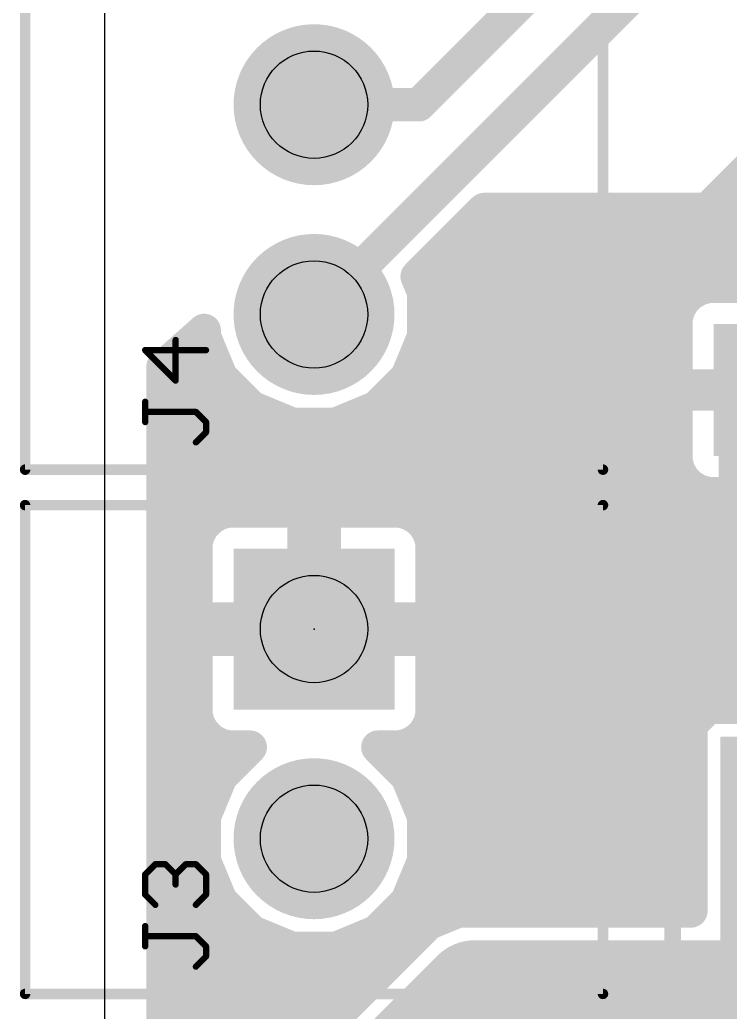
# Model space of a CAD drawing. Extents: x -0.04 to 2.7, y -0.07 to 2.5.
# Drawn here: x -0.0403 to 0.2984, y 1.2923 to 1.7655 of the extents above; entities that cross this region are included whole.
import ezdxf

# ---------------------------------------------------------------- set-up
doc = ezdxf.new("R2010")
doc.units = 0
for name, color, linetype in [('1', 22, 'CONTINUOUS'), ('17', 82, 'CONTINUOUS'), ('20', 7, 'CONTINUOUS'), ('21', 253, 'CONTINUOUS'), ('23', 7, 'CONTINUOUS'), ('25', 253, 'CONTINUOUS'), ('31', 253, 'CONTINUOUS'), ('44', 253, 'CONTINUOUS'), ('51', 253, 'CONTINUOUS')]:
    doc.layers.add(name, color=color, linetype=linetype)

# ---------------------------------------------------------------- blocks, each defined once
blk = doc.blocks.new('SQUAREP')
blk.add_solid([(-0.5, -0.5), (0.5, -0.5), (-0.5, 0.5), (0.5, 0.5)])
blk = doc.blocks.new('ROUNDP')
at = {"const_width": 0.5}
blk.add_lwpolyline([(0, -0.25, 1), (0, 0.25, 1), (0, -0.25)], format="xyb", dxfattribs=at)
blk = doc.blocks.new('RECT')
blk.add_solid([(-0.5, -0.5), (0.5, -0.5), (-0.5, 0.5), (0.5, 0.5)])

msp = doc.modelspace()

# ---------------------------------------------------------------- linework, layer by layer
at = {"layer": '1'}
for points, const_width in [([(0.25, 1.825), (0.15, 1.725)], 0.016), ([(0.2625, 1.7875), (0.1, 1.625)], 0.016), ([(0.2875, 1.675), (0.369465, 1.756965)], 0.016), ([(0.15, 1.725), (0.1, 1.725)], 0.016), ([(0.2925, 1.68), (0.394741, 1.68)], 0.016), ([(0.149207, 1.643094), (0.181113, 1.675)], 0.016), ([(0.181113, 1.675), (0.2875, 1.675)], 0.016), ([(0.170113, 1.664), (0.45, 1.664)], 0.016), ([(0.154113, 1.648), (0.45, 1.648)], 0.016), ([(0.152386, 1.63542), (0.149207, 1.643094)], 0.016), ([(0.152386, 1.61458), (0.152386, 1.63542)], 0.016), ([(0.279499, 1.634876), (0.276148, 1.631525)], 0.016), ([(0.283603, 1.637246), (0.279499, 1.634876)], 0.016), ([(0.288181, 1.638472), (0.283603, 1.637246)], 0.016), ([(0.308393, 1.638472), (0.288181, 1.638472)], 0.016), ([(0.152386, 1.632), (0.276623, 1.632)], 0.016), ([(0.276148, 1.631525), (0.273778, 1.62742)], 0.016), ([(0.273778, 1.62742), (0.272551, 1.622842)], 0.016), ([(0.272551, 1.622842), (0.272551, 1.590819)], 0.016), ([(0.028, 1.599889), (0.047614, 1.617324)], 0.016), ([(0.046125, 1.616), (0.047614, 1.616)], 0.016), ([(0.047614, 1.617324), (0.047614, 1.61458)], 0.016), ([(0.152386, 1.616), (0.272551, 1.616)], 0.016), ([(0.047614, 1.61458), (0.055589, 1.595326)], 0.016), ([(0.14441, 1.595326), (0.152386, 1.61458)], 0.016), ([(0.028, 0.9625), (0.028, 1.599889)], 0.016), ([(0.028125, 1.6), (0.053653, 1.6)], 0.016), ([(0.146346, 1.6), (0.272551, 1.6)], 0.016), ([(0.055589, 1.595326), (0.070326, 1.580589)], 0.016), ([(0.129674, 1.580589), (0.14441, 1.595326)], 0.016), ([(0.272551, 1.590819), (0.308393, 1.590819)], 0.016), ([(0.308393, 1.587134), (0.272551, 1.587134)], 0.016), ([(0.272551, 1.587134), (0.272551, 1.55511)], 0.016), ([(0.028, 1.584), (0.066915, 1.584)], 0.016), ([(0.133085, 1.584), (0.272551, 1.584)], 0.016), ([(0.070326, 1.580589), (0.08958, 1.572614)], 0.016), ([(0.11042, 1.572614), (0.129674, 1.580589)], 0.016), ([(0.08958, 1.572614), (0.11042, 1.572614)], 0.016), ([(0.028, 1.568), (0.272551, 1.568)], 0.016), ([(0.272551, 1.55511), (0.273778, 1.550532)], 0.016), ([(0.028, 1.552), (0.273385, 1.552)], 0.016), ([(0.273778, 1.550532), (0.276148, 1.546428)], 0.016), ([(0.276148, 1.546428), (0.279499, 1.543077)], 0.016), ([(0.279499, 1.543077), (0.283603, 1.540707)], 0.016), ([(0.283603, 1.540707), (0.288181, 1.53948)], 0.016), ([(0.288181, 1.53948), (0.308393, 1.53948)], 0.016), ([(0.028, 1.536), (0.46225, 1.536)], 0.016), ([(0.054666, 1.530159), (0.050562, 1.527789)], 0.016), ([(0.059244, 1.531386), (0.054666, 1.530159)], 0.016), ([(0.095204, 1.531386), (0.059244, 1.531386)], 0.016), ([(0.095204, 1.479796), (0.095204, 1.531386)], 0.016), ([(0.104795, 1.531386), (0.104795, 1.479796)], 0.016), ([(0.140756, 1.531386), (0.104795, 1.531386)], 0.016), ([(0.145334, 1.530159), (0.140756, 1.531386)], 0.016), ([(0.149438, 1.527789), (0.145334, 1.530159)], 0.016), ([(0.050562, 1.527789), (0.047211, 1.524438)], 0.016), ([(0.152789, 1.524438), (0.149438, 1.527789)], 0.016), ([(0.047211, 1.524438), (0.044841, 1.520334)], 0.016), ([(0.155159, 1.520334), (0.152789, 1.524438)], 0.016), ([(0.028, 1.52), (0.044751, 1.52)], 0.016), ([(0.044841, 1.520334), (0.043614, 1.515756)], 0.016), ([(0.043614, 1.515756), (0.043614, 1.479795)], 0.016), ([(0.095204, 1.52), (0.104795, 1.52)], 0.016), ([(0.156386, 1.515756), (0.155159, 1.520334)], 0.016), ([(0.155249, 1.52), (0.47625, 1.52)], 0.016), ([(0.156386, 1.479795), (0.156386, 1.515756)], 0.016), ([(0.028, 1.504), (0.043614, 1.504)], 0.016), ([(0.095204, 1.504), (0.104795, 1.504)], 0.016), ([(0.156386, 1.504), (0.49025, 1.504)], 0.016), ([(0.028, 1.488), (0.043614, 1.488)], 0.016), ([(0.095204, 1.488), (0.104795, 1.488)], 0.016), ([(0.156386, 1.488), (0.50425, 1.488)], 0.016), ([(0.043614, 1.479795), (0.095204, 1.479795)], 0.016), ([(0.104795, 1.479796), (0.095204, 1.479796)], 0.016), ([(0.095204, 1.479795), (0.095204, 1.470204)], 0.016), ([(0.104796, 1.470204), (0.104796, 1.479795)], 0.016), ([(0.104796, 1.479795), (0.156386, 1.479795)], 0.016), ([(0.028, 1.472), (0.095204, 1.472)], 0.016), ([(0.095204, 1.470204), (0.043614, 1.470204)], 0.016), ([(0.043614, 1.470204), (0.043614, 1.434244)], 0.016), ([(0.104796, 1.472), (0.51825, 1.472)], 0.016), ([(0.156386, 1.470204), (0.104796, 1.470204)], 0.016), ([(0.156386, 1.434244), (0.156386, 1.470204)], 0.016), ([(0.028, 1.456), (0.043614, 1.456)], 0.016), ([(0.156386, 1.456), (0.53225, 1.456)], 0.016), ([(0.028, 1.44), (0.043614, 1.44)], 0.016), ([(0.156386, 1.44), (0.535724, 1.44)], 0.016), ([(0.287902, 1.437622), (0.279701, 1.429421)], 0.016), ([(0.512098, 1.437622), (0.287902, 1.437622)], 0.016), ([(0.043614, 1.434244), (0.044841, 1.429666)], 0.016), ([(0.155159, 1.429666), (0.156386, 1.434244)], 0.016), ([(0.044841, 1.429666), (0.047211, 1.425562)], 0.016), ([(0.152789, 1.425562), (0.155159, 1.429666)], 0.016), ([(0.279701, 1.429421), (0.279701, 1.340575)], 0.016), ([(0.028, 1.424), (0.048772, 1.424)], 0.016), ([(0.047211, 1.425562), (0.050562, 1.422211)], 0.016), ([(0.050562, 1.422211), (0.054666, 1.419841)], 0.016), ([(0.145334, 1.419841), (0.149438, 1.422211)], 0.016), ([(0.149438, 1.422211), (0.152789, 1.425562)], 0.016), ([(0.151227, 1.424), (0.279701, 1.424)], 0.016), ([(0.054666, 1.419841), (0.059244, 1.418614)], 0.016), ([(0.06953, 1.418614), (0.055589, 1.404674)], 0.016), ([(0.059244, 1.418614), (0.06953, 1.418614)], 0.016), ([(0.14441, 1.404674), (0.13047, 1.418614)], 0.016), ([(0.13047, 1.418614), (0.140756, 1.418614)], 0.016), ([(0.140756, 1.418614), (0.145334, 1.419841)], 0.016), ([(0.028, 1.408), (0.058915, 1.408)], 0.016), ([(0.141085, 1.408), (0.279701, 1.408)], 0.016), ([(0.055589, 1.404674), (0.047614, 1.38542)], 0.016), ([(0.152386, 1.38542), (0.14441, 1.404674)], 0.016), ([(0.028, 1.392), (0.05034, 1.392)], 0.016), ([(0.14966, 1.392), (0.279701, 1.392)], 0.016), ([(0.047614, 1.38542), (0.047614, 1.36458)], 0.016), ([(0.152386, 1.36458), (0.152386, 1.38542)], 0.016), ([(0.028, 1.376), (0.047614, 1.376)], 0.016), ([(0.152386, 1.376), (0.279701, 1.376)], 0.016), ([(0.047614, 1.36458), (0.055589, 1.345326)], 0.016), ([(0.14441, 1.345326), (0.152386, 1.36458)], 0.016), ([(0.028, 1.36), (0.049511, 1.36)], 0.016), ([(0.150489, 1.36), (0.279701, 1.36)], 0.016), ([(0.055589, 1.345326), (0.070326, 1.330589)], 0.016), ([(0.129674, 1.330589), (0.14441, 1.345326)], 0.016), ([(0.028, 1.344), (0.056915, 1.344)], 0.016), ([(0.143085, 1.344), (0.279701, 1.344)], 0.016), ([(0.168817, 1.340575), (0.154483, 1.334637)], 0.016), ([(0.279701, 1.340575), (0.168817, 1.340575)], 0.016), ([(0.154483, 1.334637), (0.143512, 1.323666)], 0.016), ([(0.028, 1.328), (0.076577, 1.328)], 0.016), ([(0.070326, 1.330589), (0.08958, 1.322614)], 0.016), ([(0.11042, 1.322614), (0.129674, 1.330589)], 0.016), ([(0.123423, 1.328), (0.147846, 1.328)], 0.016), ([(0.08958, 1.322614), (0.11042, 1.322614)], 0.016), ([(0.143512, 1.323666), (0.097231, 1.277386)], 0.016), ([(0.1, 1.225), (0.176575, 1.301575)], 0.05), ([(0.176575, 1.301575), (0.4, 1.301575)], 0.05), ([(0.028, 1.312), (0.131846, 1.312)], 0.016), ([(0.028, 1.296), (0.115846, 1.296)], 0.016)]:
    msp.add_lwpolyline(points, dxfattribs=dict(at, const_width=const_width))
for points, const_width in [([(0.1, 1.729, 1), (0.1, 1.721)], 0.008), ([(0.147172, 1.727828, 1), (0.152828, 1.722172)], 0.008), ([(0.15, 1.721, 1), (0.15, 1.729)], 0.008), ([(0.2925, 1.684, 1), (0.2925, 1.676)], 0.008), ([(0.181113, 1.679, 1), (0.181113, 1.671)], 0.008), ([(0.183941, 1.672172, 1), (0.178284, 1.677828)], 0.008), ([(0.284672, 1.677828, 1), (0.290328, 1.672172)], 0.008), ([(0.2875, 1.671, 1), (0.2875, 1.679)], 0.008), ([(0.170113, 1.668, 1), (0.170113, 1.66)], 0.008), ([(0.154113, 1.652, 1), (0.154113, 1.644)], 0.008), ([(0.152902, 1.644625, 1), (0.145511, 1.641563)], 0.008), ([(0.146379, 1.645923, 1), (0.152035, 1.640266)], 0.008), ([(0.156386, 1.63542, 1), (0.148386, 1.63542)], 0.008), ([(0.277499, 1.63834, 1), (0.281499, 1.631412)], 0.008), ([(0.282327, 1.632048, 1), (0.27667, 1.637704)], 0.008), ([(0.282568, 1.641109, 1), (0.284639, 1.633382)], 0.008), ([(0.285603, 1.633782, 1), (0.281603, 1.64071)], 0.008), ([(0.288181, 1.642472, 1), (0.288181, 1.634472)], 0.008), ([(0.289217, 1.634609, 1), (0.287146, 1.642336)], 0.008), ([(0.152386, 1.636, 1), (0.152386, 1.628)], 0.008), ([(0.14869, 1.633889, 1), (0.156081, 1.636951)], 0.008), ([(0.273319, 1.634353, 1), (0.278976, 1.628696)], 0.008), ([(0.279612, 1.629525, 1), (0.272683, 1.633525)], 0.008), ([(0.276623, 1.628, 1), (0.276623, 1.636)], 0.008), ([(0.270314, 1.62942, 1), (0.277242, 1.62542)], 0.008), ([(0.277642, 1.626385, 1), (0.269914, 1.628455)], 0.008), ([(0.097172, 1.627828, 1), (0.102828, 1.622172)], 0.008), ([(0.276551, 1.622842, 1), (0.268551, 1.622842)], 0.008), ([(0.268687, 1.623877, 1), (0.276415, 1.621807)], 0.008), ([(0.046125, 1.62, 1), (0.046125, 1.612)], 0.008), ([(0.051614, 1.617324, 1), (0.043614, 1.617324)], 0.008), ([(0.050272, 1.614334, 1), (0.044957, 1.620313)], 0.008), ([(0.047614, 1.612, 1), (0.047614, 1.62)], 0.008), ([(0.152386, 1.62, 1), (0.152386, 1.612)], 0.008), ([(0.272551, 1.612, 1), (0.272551, 1.62)], 0.008), ([(0.043614, 1.61458, 1), (0.051614, 1.61458)], 0.008), ([(0.05131, 1.61611, 1), (0.043919, 1.613049)], 0.008), ([(0.148386, 1.61458, 1), (0.156386, 1.61458)], 0.008), ([(0.156081, 1.613049, 1), (0.14869, 1.61611)], 0.008), ([(0.032, 1.599889, 1), (0.024, 1.599889)], 0.008), ([(0.025342, 1.602878, 1), (0.030657, 1.596899)], 0.008), ([(0.028125, 1.604, 1), (0.028125, 1.596)], 0.008), ([(0.053653, 1.596, 1), (0.053653, 1.604)], 0.008), ([(0.146346, 1.604, 1), (0.146346, 1.596)], 0.008), ([(0.272551, 1.596, 1), (0.272551, 1.604)], 0.008), ([(0.058418, 1.598154, 1), (0.052761, 1.592497)], 0.008), ([(0.051894, 1.593795, 1), (0.059285, 1.596857)], 0.008), ([(0.140715, 1.596857, 1), (0.148106, 1.593795)], 0.008), ([(0.147239, 1.592497, 1), (0.141582, 1.598154)], 0.008), ([(0.272551, 1.594819, 1), (0.272551, 1.586819)], 0.008), ([(0.272551, 1.591134, 1), (0.272551, 1.583134)], 0.008), ([(0.276551, 1.587134, 1), (0.268551, 1.587134)], 0.008), ([(0.268551, 1.590819, 1), (0.276551, 1.590819)], 0.008), ([(0.028, 1.588, 1), (0.028, 1.58)], 0.008), ([(0.066915, 1.58, 1), (0.066915, 1.588)], 0.008), ([(0.133085, 1.588, 1), (0.133085, 1.58)], 0.008), ([(0.272551, 1.58, 1), (0.272551, 1.588)], 0.008), ([(0.071857, 1.584285, 1), (0.068795, 1.576894)], 0.008), ([(0.067497, 1.577761, 1), (0.073154, 1.583418)], 0.008), ([(0.126846, 1.583418, 1), (0.132503, 1.577761)], 0.008), ([(0.131205, 1.576894, 1), (0.128143, 1.584285)], 0.008), ([(0.08958, 1.576614, 1), (0.08958, 1.568614)], 0.008), ([(0.11042, 1.568614, 1), (0.11042, 1.576614)], 0.008), ([(0.028, 1.572, 1), (0.028, 1.564)], 0.008), ([(0.088049, 1.568919, 1), (0.09111, 1.57631)], 0.008), ([(0.108889, 1.57631, 1), (0.111951, 1.568919)], 0.008), ([(0.272551, 1.564, 1), (0.272551, 1.572)], 0.008), ([(0.276415, 1.556146, 1), (0.268687, 1.554075)], 0.008), ([(0.028, 1.556, 1), (0.028, 1.548)], 0.008), ([(0.268551, 1.55511, 1), (0.276551, 1.55511)], 0.008), ([(0.277242, 1.552532, 1), (0.270314, 1.548532)], 0.008), ([(0.273385, 1.548, 1), (0.273385, 1.556)], 0.008), ([(0.269914, 1.549497, 1), (0.277642, 1.551568)], 0.008), ([(0.278976, 1.549256, 1), (0.273319, 1.5436)], 0.008), ([(0.272683, 1.544428, 1), (0.279612, 1.548428)], 0.008), ([(0.281499, 1.546541, 1), (0.277499, 1.539613)], 0.008), ([(0.27667, 1.540248, 1), (0.282327, 1.545905)], 0.008), ([(0.284639, 1.544571, 1), (0.282568, 1.536843)], 0.008), ([(0.281603, 1.537243, 1), (0.285603, 1.544171)], 0.008), ([(0.288181, 1.54348, 1), (0.288181, 1.53548)], 0.008), ([(0.287146, 1.535617, 1), (0.289217, 1.543344)], 0.008), ([(0.028, 1.54, 1), (0.028, 1.532)], 0.008), ([(0.053631, 1.534023, 1), (0.055702, 1.526295)], 0.008), ([(0.056666, 1.526695, 1), (0.052666, 1.533623)], 0.008), ([(0.059244, 1.535386, 1), (0.059244, 1.527386)], 0.008), ([(0.06028, 1.527522, 1), (0.058209, 1.535249)], 0.008), ([(0.099204, 1.531386, 1), (0.091204, 1.531386)], 0.008), ([(0.095204, 1.527386, 1), (0.095204, 1.535386)], 0.008), ([(0.108795, 1.531386, 1), (0.100795, 1.531386)], 0.008), ([(0.104795, 1.535386, 1), (0.104795, 1.527386)], 0.008), ([(0.141791, 1.535249, 1), (0.13972, 1.527522)], 0.008), ([(0.140756, 1.527386, 1), (0.140756, 1.535386)], 0.008), ([(0.147334, 1.533623, 1), (0.143334, 1.526695)], 0.008), ([(0.144298, 1.526295, 1), (0.146369, 1.534023)], 0.008), ([(0.048562, 1.531253, 1), (0.052562, 1.524325)], 0.008), ([(0.05339, 1.524961, 1), (0.047733, 1.530618)], 0.008), ([(0.152266, 1.530618, 1), (0.14661, 1.524961)], 0.008), ([(0.147438, 1.524325, 1), (0.151438, 1.531253)], 0.008), ([(0.044382, 1.527266, 1), (0.050039, 1.52161)], 0.008), ([(0.050675, 1.522438, 1), (0.043746, 1.526438)], 0.008), ([(0.156253, 1.526438, 1), (0.149325, 1.522438)], 0.008), ([(0.149961, 1.52161, 1), (0.155618, 1.527266)], 0.008), ([(0.028, 1.524, 1), (0.028, 1.516)], 0.008), ([(0.047614, 1.515756, 1), (0.039614, 1.515756)], 0.008), ([(0.041377, 1.522334, 1), (0.048305, 1.518334)], 0.008), ([(0.048705, 1.519298, 1), (0.040977, 1.521369)], 0.008), ([(0.044751, 1.516, 1), (0.044751, 1.524)], 0.008), ([(0.095204, 1.524, 1), (0.095204, 1.516)], 0.008), ([(0.104795, 1.516, 1), (0.104795, 1.524)], 0.008), ([(0.159023, 1.521369, 1), (0.151295, 1.519298)], 0.008), ([(0.155249, 1.524, 1), (0.155249, 1.516)], 0.008), ([(0.151695, 1.518334, 1), (0.158623, 1.522334)], 0.008), ([(0.160386, 1.515756, 1), (0.152386, 1.515756)], 0.008), ([(0.03975, 1.516791, 1), (0.047478, 1.51472)], 0.008), ([(0.152522, 1.51472, 1), (0.160249, 1.516791)], 0.008), ([(0.028, 1.508, 1), (0.028, 1.5)], 0.008), ([(0.043614, 1.5, 1), (0.043614, 1.508)], 0.008), ([(0.095204, 1.508, 1), (0.095204, 1.5)], 0.008), ([(0.104795, 1.5, 1), (0.104795, 1.508)], 0.008), ([(0.156386, 1.508, 1), (0.156386, 1.5)], 0.008), ([(0.028, 1.492, 1), (0.028, 1.484)], 0.008), ([(0.043614, 1.484, 1), (0.043614, 1.492)], 0.008), ([(0.095204, 1.492, 1), (0.095204, 1.484)], 0.008), ([(0.104795, 1.484, 1), (0.104795, 1.492)], 0.008), ([(0.156386, 1.492, 1), (0.156386, 1.484)], 0.008), ([(0.043614, 1.483795, 1), (0.043614, 1.475795)], 0.008), ([(0.095204, 1.483796, 1), (0.095204, 1.475796)], 0.008), ([(0.099204, 1.479795, 1), (0.091204, 1.479795)], 0.008), ([(0.095204, 1.475795, 1), (0.095204, 1.483795)], 0.008), ([(0.108796, 1.479795, 1), (0.100796, 1.479795)], 0.008), ([(0.104796, 1.483795, 1), (0.104796, 1.475795)], 0.008), ([(0.104795, 1.475796, 1), (0.104795, 1.483796)], 0.008), ([(0.156386, 1.475795, 1), (0.156386, 1.483795)], 0.008), ([(0.039614, 1.479795, 1), (0.047614, 1.479795)], 0.008), ([(0.091204, 1.479796, 1), (0.099204, 1.479796)], 0.008), ([(0.100795, 1.479796, 1), (0.108795, 1.479796)], 0.008), ([(0.152386, 1.479795, 1), (0.160386, 1.479795)], 0.008), ([(0.028, 1.476, 1), (0.028, 1.468)], 0.008), ([(0.043614, 1.474204, 1), (0.043614, 1.466204)], 0.008), ([(0.047614, 1.470204, 1), (0.039614, 1.470204)], 0.008), ([(0.095204, 1.468, 1), (0.095204, 1.476)], 0.008), ([(0.095204, 1.466204, 1), (0.095204, 1.474204)], 0.008), ([(0.104796, 1.476, 1), (0.104796, 1.468)], 0.008), ([(0.104796, 1.474204, 1), (0.104796, 1.466204)], 0.008), ([(0.160386, 1.470204, 1), (0.152386, 1.470204)], 0.008), ([(0.156386, 1.466204, 1), (0.156386, 1.474204)], 0.008), ([(0.091204, 1.470204, 1), (0.099204, 1.470204)], 0.008), ([(0.100796, 1.470204, 1), (0.108796, 1.470204)], 0.008), ([(0.028, 1.46, 1), (0.028, 1.452)], 0.008), ([(0.043614, 1.452, 1), (0.043614, 1.46)], 0.008), ([(0.156386, 1.46, 1), (0.156386, 1.452)], 0.008), ([(0.028, 1.444, 1), (0.028, 1.436)], 0.008), ([(0.043614, 1.436, 1), (0.043614, 1.444)], 0.008), ([(0.156386, 1.444, 1), (0.156386, 1.436)], 0.008), ([(0.287902, 1.441622, 1), (0.287902, 1.433622)], 0.008), ([(0.29073, 1.434793, 1), (0.285073, 1.44045)], 0.008), ([(0.047478, 1.43528, 1), (0.03975, 1.433209)], 0.008), ([(0.160249, 1.433209, 1), (0.152522, 1.43528)], 0.008), ([(0.039614, 1.434244, 1), (0.047614, 1.434244)], 0.008), ([(0.048305, 1.431666, 1), (0.041377, 1.427666)], 0.008), ([(0.040977, 1.428631, 1), (0.048705, 1.430702)], 0.008), ([(0.151295, 1.430702, 1), (0.159023, 1.428631)], 0.008), ([(0.158623, 1.427666, 1), (0.151695, 1.431666)], 0.008), ([(0.152386, 1.434244, 1), (0.160386, 1.434244)], 0.008), ([(0.283701, 1.429421, 1), (0.275701, 1.429421)], 0.008), ([(0.276872, 1.432249, 1), (0.282529, 1.426593)], 0.008), ([(0.028, 1.428, 1), (0.028, 1.42)], 0.008), ([(0.050039, 1.42839, 1), (0.044382, 1.422733)], 0.008), ([(0.043746, 1.423562, 1), (0.050675, 1.427562)], 0.008), ([(0.052562, 1.425675, 1), (0.048562, 1.418746)], 0.008), ([(0.047733, 1.419382, 1), (0.05339, 1.425039)], 0.008), ([(0.048772, 1.42, 1), (0.048772, 1.428)], 0.008), ([(0.14661, 1.425039, 1), (0.152266, 1.419382)], 0.008), ([(0.151227, 1.428, 1), (0.151227, 1.42)], 0.008), ([(0.151438, 1.418746, 1), (0.147438, 1.425675)], 0.008), ([(0.149325, 1.427562, 1), (0.156253, 1.423562)], 0.008), ([(0.155618, 1.422733, 1), (0.149961, 1.42839)], 0.008), ([(0.279701, 1.42, 1), (0.279701, 1.428)], 0.008), ([(0.055702, 1.423705, 1), (0.053631, 1.415977)], 0.008), ([(0.052666, 1.416377, 1), (0.056666, 1.423305)], 0.008), ([(0.059244, 1.422614, 1), (0.059244, 1.414614)], 0.008), ([(0.058209, 1.41475, 1), (0.06028, 1.422478)], 0.008), ([(0.072358, 1.415786, 1), (0.066701, 1.421443)], 0.008), ([(0.06953, 1.414614, 1), (0.06953, 1.422614)], 0.008), ([(0.133299, 1.421443, 1), (0.127642, 1.415786)], 0.008), ([(0.13047, 1.422614, 1), (0.13047, 1.414614)], 0.008), ([(0.13972, 1.422478, 1), (0.141791, 1.41475)], 0.008), ([(0.140756, 1.414614, 1), (0.140756, 1.422614)], 0.008), ([(0.143334, 1.423305, 1), (0.147334, 1.416377)], 0.008), ([(0.146369, 1.415977, 1), (0.144298, 1.423705)], 0.008), ([(0.028, 1.412, 1), (0.028, 1.404)], 0.008), ([(0.058915, 1.404, 1), (0.058915, 1.412)], 0.008), ([(0.141085, 1.412, 1), (0.141085, 1.404)], 0.008), ([(0.279701, 1.404, 1), (0.279701, 1.412)], 0.008), ([(0.052761, 1.407503, 1), (0.058418, 1.401846)], 0.008), ([(0.059285, 1.403143, 1), (0.051894, 1.406205)], 0.008), ([(0.148106, 1.406205, 1), (0.140715, 1.403143)], 0.008), ([(0.141582, 1.401846, 1), (0.147239, 1.407503)], 0.008), ([(0.028, 1.396, 1), (0.028, 1.388)], 0.008), ([(0.05034, 1.388, 1), (0.05034, 1.396)], 0.008), ([(0.14966, 1.396, 1), (0.14966, 1.388)], 0.008), ([(0.279701, 1.388, 1), (0.279701, 1.396)], 0.008), ([(0.051614, 1.38542, 1), (0.043614, 1.38542)], 0.008), ([(0.156386, 1.38542, 1), (0.148386, 1.38542)], 0.008), ([(0.043919, 1.386951, 1), (0.05131, 1.383889)], 0.008), ([(0.14869, 1.383889, 1), (0.156081, 1.386951)], 0.008), ([(0.028, 1.38, 1), (0.028, 1.372)], 0.008), ([(0.047614, 1.372, 1), (0.047614, 1.38)], 0.008), ([(0.152386, 1.38, 1), (0.152386, 1.372)], 0.008), ([(0.279701, 1.372, 1), (0.279701, 1.38)], 0.008), ([(0.05131, 1.36611, 1), (0.043919, 1.363049)], 0.008), ([(0.156081, 1.363049, 1), (0.14869, 1.36611)], 0.008), ([(0.028, 1.364, 1), (0.028, 1.356)], 0.008), ([(0.043614, 1.36458, 1), (0.051614, 1.36458)], 0.008), ([(0.049511, 1.356, 1), (0.049511, 1.364)], 0.008), ([(0.150489, 1.364, 1), (0.150489, 1.356)], 0.008), ([(0.148386, 1.36458, 1), (0.156386, 1.36458)], 0.008), ([(0.279701, 1.356, 1), (0.279701, 1.364)], 0.008), ([(0.058418, 1.348154, 1), (0.052761, 1.342497)], 0.008), ([(0.147239, 1.342497, 1), (0.141582, 1.348154)], 0.008), ([(0.028, 1.348, 1), (0.028, 1.34)], 0.008), ([(0.051894, 1.343795, 1), (0.059285, 1.346857)], 0.008), ([(0.056915, 1.34, 1), (0.056915, 1.348)], 0.008), ([(0.143085, 1.348, 1), (0.143085, 1.34)], 0.008), ([(0.140715, 1.346857, 1), (0.148106, 1.343795)], 0.008), ([(0.168817, 1.344575, 1), (0.168817, 1.336575)], 0.008), ([(0.170348, 1.336879, 1), (0.167286, 1.34427)], 0.008), ([(0.279701, 1.34, 1), (0.279701, 1.348)], 0.008), ([(0.279701, 1.336575, 1), (0.279701, 1.344575)], 0.008), ([(0.275701, 1.340575, 1), (0.283701, 1.340575)], 0.008), ([(0.152952, 1.338333, 1), (0.156014, 1.330942)], 0.008), ([(0.157311, 1.331809, 1), (0.151655, 1.337466)], 0.008), ([(0.028, 1.332, 1), (0.028, 1.324)], 0.008), ([(0.071857, 1.334285, 1), (0.068795, 1.326894)], 0.008), ([(0.067497, 1.327761, 1), (0.073154, 1.333418)], 0.008), ([(0.076577, 1.324, 1), (0.076577, 1.332)], 0.008), ([(0.123423, 1.332, 1), (0.123423, 1.324)], 0.008), ([(0.126846, 1.333418, 1), (0.132503, 1.327761)], 0.008), ([(0.131205, 1.326894, 1), (0.128143, 1.334285)], 0.008), ([(0.147846, 1.324, 1), (0.147846, 1.332)], 0.008), ([(0.08958, 1.326614, 1), (0.08958, 1.318614)], 0.008), ([(0.088049, 1.318919, 1), (0.09111, 1.32631)], 0.008), ([(0.108889, 1.32631, 1), (0.111951, 1.318919)], 0.008), ([(0.11042, 1.318614, 1), (0.11042, 1.326614)], 0.008), ([(0.140684, 1.326495, 1), (0.146341, 1.320838)], 0.008), ([(0.146341, 1.320838, 1), (0.140684, 1.326495)], 0.008), ([(0.176575, 1.314075, 1), (0.176575, 1.289075)], 0.025), ([(0.185414, 1.292736, 1), (0.167736, 1.310414)], 0.025), ([(0.028, 1.316, 1), (0.028, 1.308)], 0.008), ([(0.131846, 1.308, 1), (0.131846, 1.316)], 0.008), ([(0.028, 1.3, 1), (0.028, 1.292)], 0.008), ([(0.115846, 1.292, 1), (0.115846, 1.3)], 0.008)]:
    msp.add_lwpolyline(points, format="xyb", dxfattribs=dict(at, const_width=const_width))
at = {"layer": '20'}
msp.add_line((0, 2.5), (0, 0), dxfattribs=at)
at = {"layer": '21'}
for points, const_width in [([(-0.037795, 1.550984), (-0.037795, 1.984055)], 0.005), ([(0.237795, 1.984055), (0.237795, 1.550984)], 0.005), ([(0.237795, 1.550984), (-0.037795, 1.550984)], 0.005), ([(-0.037795, 1.300984), (-0.037795, 1.534055)], 0.005), ([(-0.037795, 1.534055), (0.237795, 1.534055)], 0.005), ([(0.237795, 1.534055), (0.237795, 1.300984)], 0.005), ([(0.271, 1.249), (0.270984, 1.485)], 0.008), ([(0.270984, 1.485), (0.529016, 1.485)], 0.008), ([(0.237795, 1.300984), (-0.037795, 1.300984)], 0.005)]:
    msp.add_lwpolyline(points, dxfattribs=dict(at, const_width=const_width))
for points, const_width in [([(-0.037795, 1.552234, 1), (-0.037795, 1.549734)], 0.0025), ([(-0.039045, 1.550984, 1), (-0.036545, 1.550984)], 0.0025), ([(0.236545, 1.550984, 1), (0.239045, 1.550984)], 0.0025), ([(0.237795, 1.549734, 1), (0.237795, 1.552234)], 0.0025), ([(-0.036545, 1.534055, 1), (-0.039045, 1.534055)], 0.0025), ([(-0.037795, 1.535305, 1), (-0.037795, 1.532805)], 0.0025), ([(0.239045, 1.534055, 1), (0.236545, 1.534055)], 0.0025), ([(0.237795, 1.532805, 1), (0.237795, 1.535305)], 0.0025), ([(0.272984, 1.485, 1), (0.268984, 1.485)], 0.004), ([(0.270984, 1.487, 1), (0.270984, 1.483)], 0.004), ([(-0.037795, 1.302234, 1), (-0.037795, 1.299734)], 0.0025), ([(-0.039045, 1.300984, 1), (-0.036545, 1.300984)], 0.0025), ([(0.236545, 1.300984, 1), (0.239045, 1.300984)], 0.0025), ([(0.237795, 1.299734, 1), (0.237795, 1.302234)], 0.0025)]:
    msp.add_lwpolyline(points, format="xyb", dxfattribs=dict(at, const_width=const_width))
at = {"layer": '23'}
msp.add_point((0.1, 1.475), dxfattribs=at)
at = {"layer": '25', "const_width": 0.003}
for points in [[(0.033988, 1.593465), (0.033988, 1.612815)], [(0.0485, 1.607977), (0.019475, 1.607977)], [(0.019475, 1.607977), (0.033988, 1.593465)], [(0.019475, 1.573675), (0.019475, 1.58335)], [(0.043663, 1.578512), (0.019475, 1.578512)], [(0.0485, 1.573675), (0.043663, 1.578512)], [(0.0485, 1.568837), (0.0485, 1.573675)], [(0.043663, 1.564), (0.0485, 1.568837)], [(0.019475, 1.357977), (0.024313, 1.362815)], [(0.024313, 1.362815), (0.02915, 1.362815)], [(0.02915, 1.362815), (0.033988, 1.357977)], [(0.033988, 1.357977), (0.038825, 1.362815)], [(0.038825, 1.362815), (0.043663, 1.362815)], [(0.043663, 1.362815), (0.0485, 1.357977)], [(0.019475, 1.348303), (0.019475, 1.357977)], [(0.033988, 1.357977), (0.033988, 1.35314)], [(0.0485, 1.357977), (0.0485, 1.348303)], [(0.024313, 1.343465), (0.019475, 1.348303)], [(0.0485, 1.348303), (0.043663, 1.343465)], [(0.019475, 1.323675), (0.019475, 1.33335)], [(0.043663, 1.328512), (0.019475, 1.328512)], [(0.0485, 1.323675), (0.043663, 1.328512)], [(0.0485, 1.318837), (0.0485, 1.323675)], [(0.043663, 1.314), (0.0485, 1.318837)]]:
    msp.add_lwpolyline(points, dxfattribs=at)
at = {"layer": '25', "const_width": 0.0015}
for points in [[(0.034738, 1.612815, 1), (0.033238, 1.612815)], [(0.020006, 1.608508, 1), (0.018945, 1.607447)], [(0.019475, 1.608727, 1), (0.019475, 1.607227)], [(0.0485, 1.607227, 1), (0.0485, 1.608727)], [(0.033457, 1.592935, 1), (0.034518, 1.593996)], [(0.033238, 1.593465, 1), (0.034738, 1.593465)], [(0.020225, 1.58335, 1), (0.018725, 1.58335)], [(0.019475, 1.579262, 1), (0.019475, 1.577762)], [(0.044193, 1.579043, 1), (0.043132, 1.577982)], [(0.043663, 1.577762, 1), (0.043663, 1.579262)], [(0.018725, 1.573675, 1), (0.020225, 1.573675)], [(0.04925, 1.573675, 1), (0.04775, 1.573675)], [(0.04797, 1.573145, 1), (0.04903, 1.574205)], [(0.04775, 1.568837, 1), (0.04925, 1.568837)], [(0.04903, 1.568307, 1), (0.04797, 1.569368)], [(0.043132, 1.56453, 1), (0.044193, 1.56347)], [(0.024313, 1.363565, 1), (0.024313, 1.362065)], [(0.024843, 1.362285, 1), (0.023782, 1.363345)], [(0.029681, 1.363345, 1), (0.02862, 1.362285)], [(0.02915, 1.362065, 1), (0.02915, 1.363565)], [(0.038825, 1.363565, 1), (0.038825, 1.362065)], [(0.039356, 1.362285, 1), (0.038295, 1.363345)], [(0.044193, 1.363345, 1), (0.043132, 1.362285)], [(0.043663, 1.362065, 1), (0.043663, 1.363565)], [(0.020225, 1.357977, 1), (0.018725, 1.357977)], [(0.018945, 1.358508, 1), (0.020006, 1.357447)], [(0.033457, 1.358508, 1), (0.034518, 1.357447)], [(0.034738, 1.357977, 1), (0.033238, 1.357977)], [(0.033457, 1.357447, 1), (0.034518, 1.358508)], [(0.04925, 1.357977, 1), (0.04775, 1.357977)], [(0.04797, 1.357447, 1), (0.04903, 1.358508)], [(0.033238, 1.35314, 1), (0.034738, 1.35314)], [(0.020006, 1.348833, 1), (0.018945, 1.347772)], [(0.018725, 1.348303, 1), (0.020225, 1.348303)], [(0.04775, 1.348303, 1), (0.04925, 1.348303)], [(0.04903, 1.347772, 1), (0.04797, 1.348833)], [(0.023782, 1.342935, 1), (0.024843, 1.343996)], [(0.043132, 1.343996, 1), (0.044193, 1.342935)], [(0.020225, 1.33335, 1), (0.018725, 1.33335)], [(0.019475, 1.329262, 1), (0.019475, 1.327762)], [(0.044193, 1.329043, 1), (0.043132, 1.327982)], [(0.043663, 1.327762, 1), (0.043663, 1.329262)], [(0.04925, 1.323675, 1), (0.04775, 1.323675)], [(0.04797, 1.323145, 1), (0.04903, 1.324205)], [(0.018725, 1.323675, 1), (0.020225, 1.323675)], [(0.04903, 1.318307, 1), (0.04797, 1.319368)], [(0.04775, 1.318837, 1), (0.04925, 1.318837)], [(0.043132, 1.31453, 1), (0.044193, 1.31347)]]:
    msp.add_lwpolyline(points, format="xyb", dxfattribs=at)
at = {"layer": '44'}
for centre in [(0.1, 1.725), (0.1, 1.625), (0.1, 1.475), (0.1, 1.375)]:
    msp.add_circle(centre, 0.025591, dxfattribs=at)

# ---------------------------------------------------------------- block references
at = {"layer": '1', "rotation": 180}
for p, xscale, yscale in [((0.310236, 1.588976), 0.03937, 0.062992), ((0.4, 1.301575), 0.212598, 0.244094)]:
    msp.add_blockref('RECT', p, dxfattribs=dict(at, xscale=xscale, yscale=yscale))
at = {"layer": '17', "xscale": 0.076772, "yscale": 0.076772}
for name, p in [('ROUNDP', (0.1, 1.725)), ('ROUNDP', (0.1, 1.725)), ('ROUNDP', (0.1, 1.625)), ('ROUNDP', (0.1, 1.625)), ('SQUAREP', (0.1, 1.475)), ('SQUAREP', (0.1, 1.475)), ('ROUNDP', (0.1, 1.375)), ('ROUNDP', (0.1, 1.375))]:
    msp.add_blockref(name, p, dxfattribs=at)
at = {"layer": '31', "rotation": 180}
for p, xscale, yscale in [((0.310236, 1.588976), 0.03937, 0.062992), ((0.4, 1.301575), 0.212598, 0.244094)]:
    msp.add_blockref('RECT', p, dxfattribs=dict(at, xscale=xscale, yscale=yscale))
at = {"layer": '51', "xscale": 0.034, "yscale": 0.114, "rotation": 180}
msp.add_blockref('RECT', (0.31, 1.546), dxfattribs=at)

doc.saveas('drawing.dxf')
